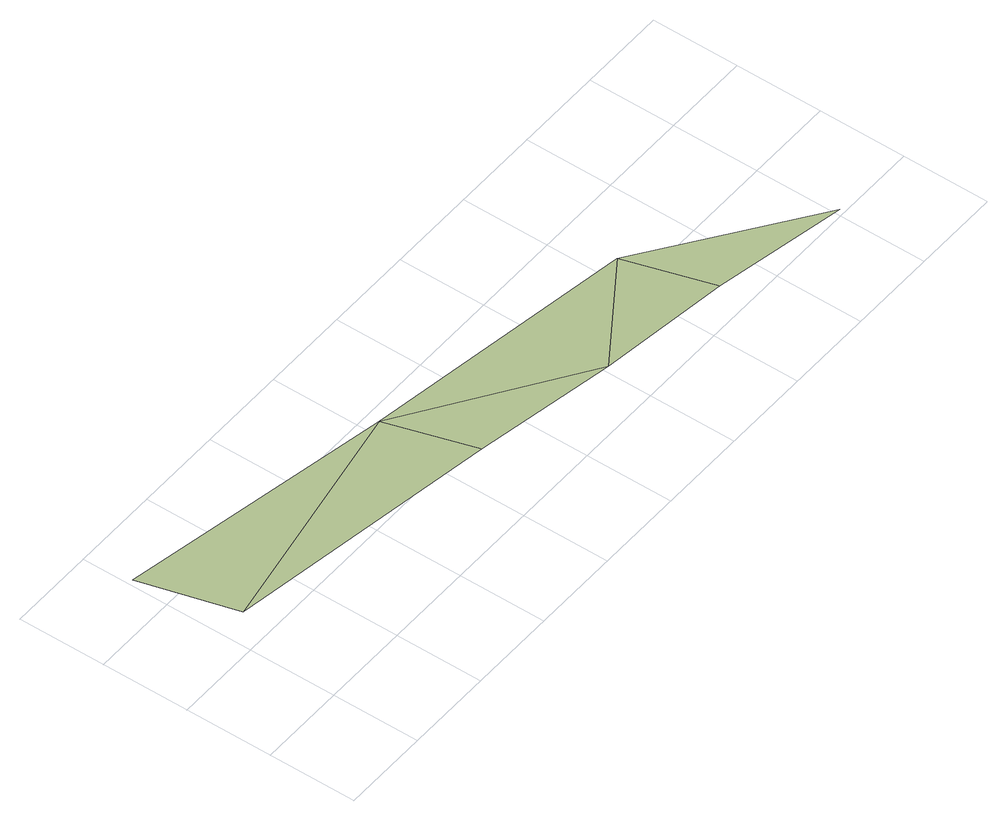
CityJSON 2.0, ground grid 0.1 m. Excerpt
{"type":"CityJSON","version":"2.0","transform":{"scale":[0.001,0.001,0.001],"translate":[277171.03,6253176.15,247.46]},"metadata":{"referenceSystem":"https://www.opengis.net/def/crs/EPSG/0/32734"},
"CityObjects":{
"terrain1":{"type":"TINRelief","geometry":[{"type":"CompositeSurface","lod":"1","boundaries":[[[0,1,2]],[[1,0,3]],[[1,3,4]],[[1,4,5]],[[4,6,5]],[[7,5,6]]]}]}
},
"vertices":[
[37,136,0],[317,186,0],[7,246,0],[347,86,0],[507,56,0],[627,136,0],[657,36,0],[807,6,0]
]}
